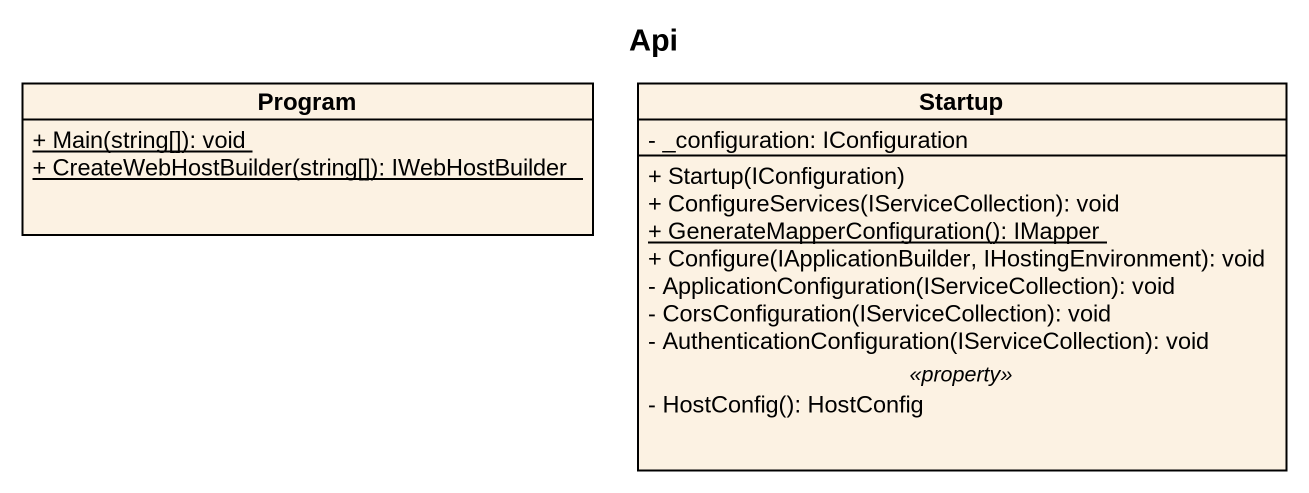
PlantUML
@startuml
title Api
hide circle
hide empty members
skinparam classAttributeIconSize 0
class Program {
  {static} + Main(string[]): void
  {static} + CreateWebHostBuilder(string[]): IWebHostBuilder
}
class Startup {
  - _configuration: IConfiguration
  --
  + Startup(IConfiguration)
  + ConfigureServices(IServiceCollection): void
  {static} + GenerateMapperConfiguration(): IMapper
  + Configure(IApplicationBuilder, IHostingEnvironment): void
  - ApplicationConfiguration(IServiceCollection): void
  - CorsConfiguration(IServiceCollection): void
  - AuthenticationConfiguration(IServiceCollection): void
  .. <<property>> ..
  - HostConfig(): HostConfig
}
@enduml
